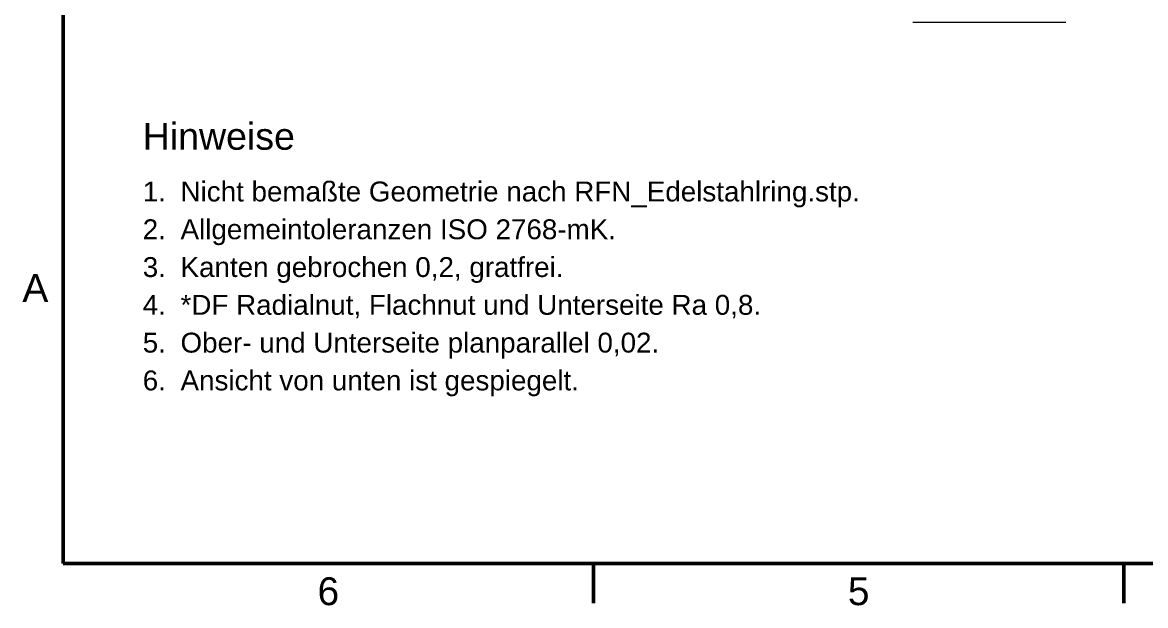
# Model space of a CAD drawing. Header units: inches. Extents: x 0.8 to 17.2, y 0.6 to 12.1.
# Drawn here: x 0.93 to 6.49, y 0.68 to 3.57 of the extents above; entities that cross this region are included whole.
import ezdxf
from ezdxf.enums import TextEntityAlignment as Align

# ---------------------------------------------------------------- set-up
doc = ezdxf.new("R2010")
doc.units = ezdxf.units.IN
doc.header["$MEASUREMENT"] = 0
for name, color, linetype, lineweight in [('BEMASSUNG', 7, 'Continuous', 18), ('RAHMEN', 7, 'Continuous', 50), ('TEXT', 7, 'Continuous', 18)]:
    doc.layers.add(name, color=color, linetype=linetype, lineweight=lineweight)
doc.styles.add('ISO_102', font='arial.ttf')
doc.styles.add('ISO_14', font='arial.ttf')
doc.styles.add('ISO_82', font='arial.ttf')

msp = doc.modelspace()

# ---------------------------------------------------------------- linework, layer by layer
at = {"layer": 'BEMASSUNG'}
msp.add_line((6.09617, 3.56886), (5.33829, 3.56886), dxfattribs=at)
at = {"layer": 'RAHMEN'}
for p, q in [((1.13386, 11.79724), (1.13386, 0.89173)), ((1.13386, 0.89173), (16.88189, 0.89173)), ((3.75853, 0.89173), (3.75853, 0.69488)), ((6.3832, 0.89173), (6.3832, 0.69488))]:
    msp.add_line(p, q, dxfattribs=at)

# ---------------------------------------------------------------- texts
at = {"layer": 'RAHMEN', "style": 'ISO_14'}
for s, p in [('A', (0.99606, 2.25492)), ('6', (2.44619, 0.75394)), ('5', (5.07087, 0.75394))]:
    msp.add_text(s, height=0.1378, dxfattribs=at).set_placement(p, align=Align.MIDDLE_CENTER)
at = {"layer": 'TEXT'}
for s, height, style, p in [('Hinweise', 0.132874, 'ISO_102', (1.52756, 2.93898)), ('1.', 0.098425, 'ISO_82', (1.52756, 2.68307)), ('Nicht bemaßte Geometrie nach RFN_Edelstahlring.stp.', 0.0984252, 'ISO_82', (1.71457, 2.68307)), ('2.', 0.098425, 'ISO_82', (1.52756, 2.49606)), ('Allgemeintoleranzen ISO 2768-mK.', 0.0984252, 'ISO_82', (1.71457, 2.49606)), ('3.', 0.098425, 'ISO_82', (1.52756, 2.30906)), ('Kanten gebrochen 0,2, gratfrei.', 0.0984252, 'ISO_82', (1.71457, 2.30906)), ('*DF Radialnut, Flachnut und Unterseite Ra 0,8.', 0.0984252, 'ISO_82', (1.71457, 2.12205)), ('4.', 0.098425, 'ISO_82', (1.52756, 2.12205)), ('5.', 0.098425, 'ISO_82', (1.52756, 1.93504)), ('Ober- und Unterseite planparallel 0,02.', 0.0984252, 'ISO_82', (1.71457, 1.93504)), ('6.', 0.098425, 'ISO_82', (1.52756, 1.74803)), ('Ansicht von unten ist gespiegelt.', 0.0984252, 'ISO_82', (1.71457, 1.74803))]:
    msp.add_text(s, height=height, dxfattribs=dict(at, style=style)).set_placement(p)

doc.saveas('drawing.dxf')
